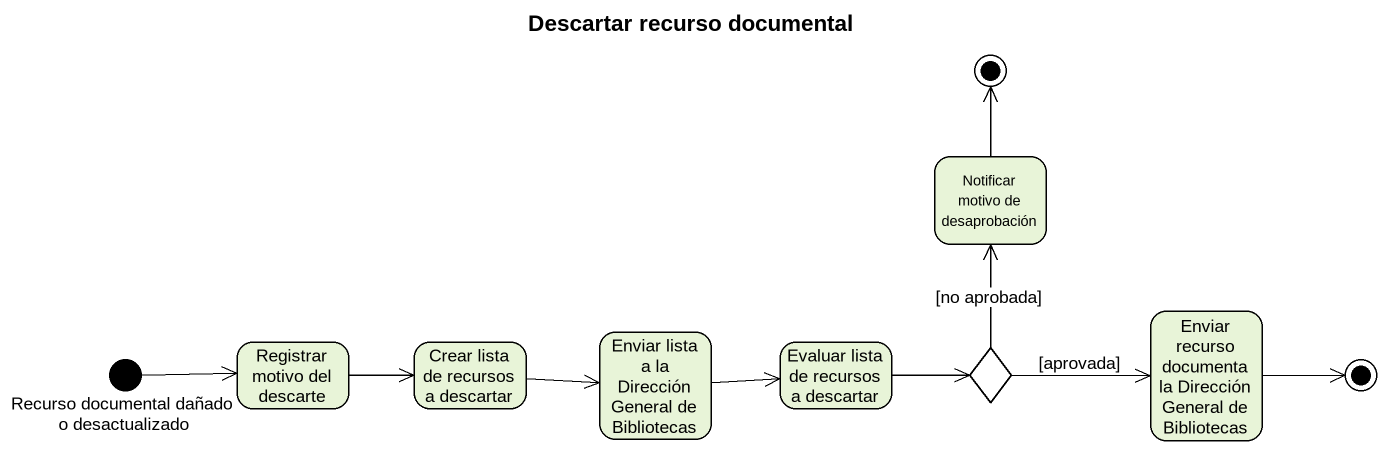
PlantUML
@startuml
title Descartar recurso documental
hide empty description
state final1 <<end>>
state "Notificar motivo de desaprobación" as Notificar_motivo_de
state "Recurso documental dañado o desactualizado" as Recurso_documental_dañado_o <<start>>
state "Registrar motivo del descarte" as Registrar_motivo_del
state "Crear lista de recursos a descartar" as Crear_lista_de_recursos_a
state "Enviar lista a la Dirección General de Bibliotecas" as Enviar_lista_a_la_Dirección
state "Evaluar lista de recursos a descartar" as Evaluar_lista_de_recursos_a
state choice1 <<choice>>
state "Enviar recurso documenta la Dirección General de Bibliotecas" as Enviar_recurso_documenta_la
state final2 <<end>>
Notificar_motivo_de -up-> final1
Recurso_documental_dañado_o -right-> Registrar_motivo_del
Registrar_motivo_del -right-> Crear_lista_de_recursos_a
Crear_lista_de_recursos_a -right-> Enviar_lista_a_la_Dirección
Enviar_lista_a_la_Dirección -right-> Evaluar_lista_de_recursos_a
Evaluar_lista_de_recursos_a -right-> choice1
choice1 -up-> Notificar_motivo_de : [no aprobada]
choice1 -right-> Enviar_recurso_documenta_la : [aprovada]
Enviar_recurso_documenta_la -right-> final2
@enduml
